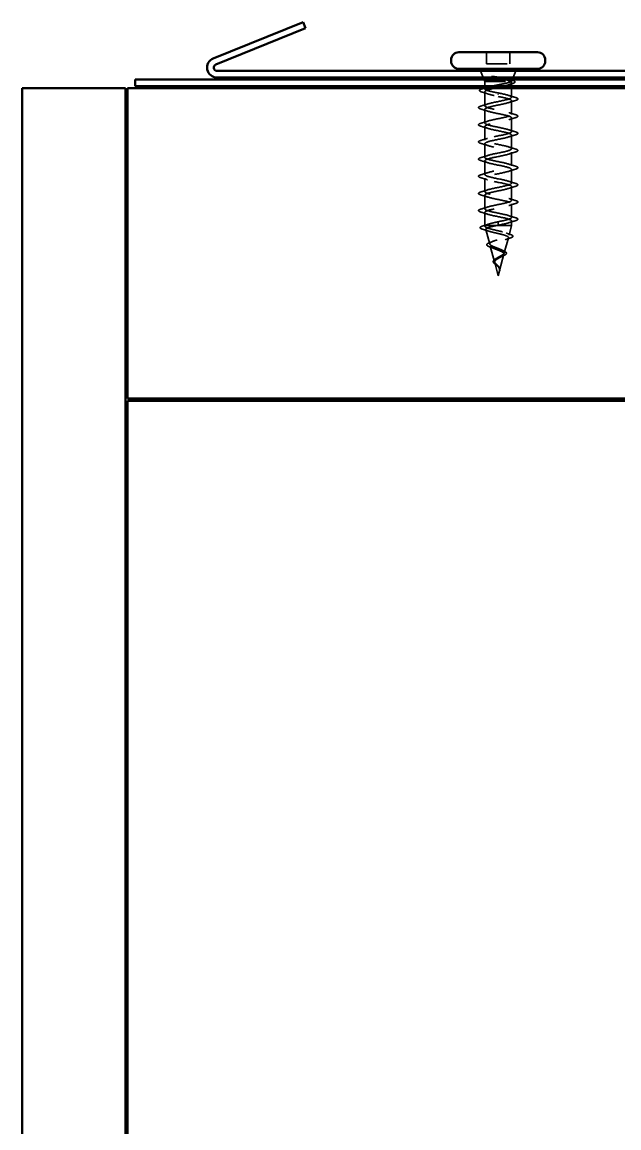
# Model space of a CAD drawing. Header units: inches. Extents: x -12 to 33, y -55 to 66.
# Drawn here: x -12.19 to -9.31, y -0.16 to 5.19 of the extents above; entities that cross this region are included whole.
import ezdxf

# ---------------------------------------------------------------- set-up
doc = ezdxf.new("R2010")
doc.units = ezdxf.units.IN
doc.header["$LTSCALE"] = 2
doc.header["$MEASUREMENT"] = 0
doc.linetypes.add('DASHED', pattern=[0.2067, 0.1654, -0.0413])
doc.layers.add('Hidden (ANSI)', color=7, linetype='DASHED', lineweight=35)
doc.layers.add('Visible (ANSI)', color=7, linetype='Continuous', lineweight=50)

msp = doc.modelspace()

# ---------------------------------------------------------------- linework, layer by layer
at = {"layer": 'Hidden (ANSI)', "ltscale": 0.053232}
for p, q in [((-9.94898, 5.04229), (-9.94898, 4.98629)), ((-9.83598, 5.04229), (-9.83598, 4.98629))]:
    msp.add_line(p, q, dxfattribs=at)
at = {"layer": 'Hidden (ANSI)', "ltscale": 0.107515}
msp.add_line((-9.94898, 4.98629), (-9.83598, 4.98629), dxfattribs=at)
at = {"layer": 'Hidden (ANSI)', "ltscale": 0.032759}
for p, q in [((-9.96555, 4.92029), (-9.97845, 4.95229)), ((-9.81942, 4.92029), (-9.80652, 4.95229))]:
    msp.add_line(p, q, dxfattribs=at)
at = {"layer": 'Hidden (ANSI)', "ltscale": 0.010169}
msp.add_line((-9.95748, 4.90029), (-9.96152, 4.91029), dxfattribs=at)
at = {"layer": 'Hidden (ANSI)', "ltscale": 0.173517}
msp.add_line((-9.95748, 4.90029), (-9.83114, 4.90029), dxfattribs=at)
at = {"layer": 'Hidden (ANSI)', "ltscale": 0.020852}
msp.add_line((-9.95748, 4.90029), (-9.95748, 4.87829), dxfattribs=at)
at = {"layer": 'Hidden (ANSI)', "ltscale": 0.003668}
msp.add_line((-9.95748, 4.86931), (-9.95748, 4.86536), dxfattribs=at)
at = {"layer": 'Hidden (ANSI)', "ltscale": 0.015427}
msp.add_line((-9.82748, 4.8946), (-9.82748, 4.87829), dxfattribs=at)
at = {"layer": 'Hidden (ANSI)', "ltscale": 0.041089}
msp.add_line((-9.82748, 4.86829), (-9.82748, 4.82504), dxfattribs=at)
at = {"layer": 'Hidden (ANSI)', "ltscale": 0.006265}
msp.add_line((-9.82595, 4.90409), (-9.82345, 4.91029), dxfattribs=at)
at = {"layer": 'Hidden (ANSI)', "ltscale": 0.063883}
msp.add_line((-9.95748, 4.85073), (-9.95748, 4.78354), dxfattribs=at)
at = {"layer": 'Hidden (ANSI)', "ltscale": 0.002412}
for p, q in [((-9.89248, 4.83826), (-9.89248, 4.83632)), ((-9.89248, 4.21382), (-9.89248, 4.21576))]:
    msp.add_line(p, q, dxfattribs=at)
at = {"layer": 'Hidden (ANSI)', "ltscale": 0.062755}
for p, q in [((-9.95748, 4.76654), (-9.95748, 4.70054)), ((-9.82748, 4.80804), (-9.82748, 4.74204)), ((-9.82748, 4.72504), (-9.82748, 4.65904)), ((-9.95748, 4.68354), (-9.95748, 4.61754)), ((-9.95748, 4.60054), (-9.95748, 4.53454)), ((-9.82748, 4.64204), (-9.82748, 4.57604)), ((-9.82748, 4.55904), (-9.82748, 4.49304)), ((-9.95748, 4.51754), (-9.95748, 4.45154)), ((-9.82748, 4.47604), (-9.82748, 4.41004)), ((-9.95748, 4.43454), (-9.95748, 4.36854)), ((-9.82748, 4.39304), (-9.82748, 4.32704)), ((-9.95748, 4.35154), (-9.95748, 4.28554)), ((-9.82748, 4.31004), (-9.82748, 4.24404))]:
    msp.add_line(p, q, dxfattribs=at)
at = {"layer": 'Hidden (ANSI)', "ltscale": 0.060136}
msp.add_line((-9.95748, 4.26854), (-9.95748, 4.20529), dxfattribs=at)
at = {"layer": 'Hidden (ANSI)', "ltscale": 0.028664}
for p, q in [((-9.89248, 4.22329), (-9.89248, 4.21576)), ((-9.89248, 4.21382), (-9.89248, 4.20629))]:
    msp.add_line(p, q, dxfattribs=at)
at = {"layer": 'Hidden (ANSI)', "ltscale": 0.020614}
msp.add_line((-9.82748, 4.22704), (-9.82748, 4.20529), dxfattribs=at)
at = {"layer": 'Hidden (ANSI)', "ltscale": 0.020374}
msp.add_line((-9.95748, 4.20529), (-9.95396, 4.20529), dxfattribs=at)
at = {"layer": 'Hidden (ANSI)', "ltscale": 0.004328}
msp.add_line((-9.95628, 4.2008), (-9.95748, 4.20529), dxfattribs=at)
at = {"layer": 'Hidden (ANSI)', "ltscale": 0.071462}
msp.add_line((-9.95396, 4.20529), (-9.89794, 4.20529), dxfattribs=at)
at = {"layer": 'Hidden (ANSI)', "ltscale": 0.069707}
msp.add_line((-9.93346, 4.11547), (-9.9524, 4.18628), dxfattribs=at)
at = {"layer": 'Hidden (ANSI)', "ltscale": 0.102337}
msp.add_line((-9.89794, 4.20529), (-9.82748, 4.20529), dxfattribs=at)
at = {"layer": 'Hidden (ANSI)', "ltscale": 0.046387}
msp.add_line((-9.8401, 4.15814), (-9.82748, 4.20529), dxfattribs=at)
at = {"layer": 'Hidden (ANSI)', "ltscale": 0.072171}
msp.add_line((-9.86292, 4.07281), (-9.84331, 4.14612), dxfattribs=at)
at = {"layer": 'Hidden (ANSI)', "ltscale": 0.074634}
msp.add_line((-9.91063, 4.03015), (-9.93091, 4.10595), dxfattribs=at)
at = {"layer": 'Hidden (ANSI)', "ltscale": 0.077103}
msp.add_line((-9.88575, 3.98748), (-9.8648, 4.06579), dxfattribs=at)
at = {"layer": 'Hidden (ANSI)', "ltscale": 0.062337}
msp.add_line((-9.89248, 3.96229), (-9.90942, 4.02563), dxfattribs=at)
at = {"layer": 'Hidden (ANSI)', "ltscale": 0.022741}
msp.add_line((-9.89248, 3.96229), (-9.88629, 3.98546), dxfattribs=at)
at = {"layer": 'Hidden (ANSI)', "ltscale": 0.014703}
msp.add_open_spline([(-9.91393, 4.92509), (-9.91593, 4.9254), (-9.91798, 4.92566), (-9.92168, 4.92598), (-9.92303, 4.92603), (-9.92393, 4.92593), (-9.92413, 4.9259), (-9.92429, 4.92583), (-9.92432, 4.92581), (-9.92435, 4.92578), (-9.92436, 4.92577), (-9.92437, 4.92574), (-9.92438, 4.92573), (-9.92438, 4.9257), (-9.92437, 4.92569), (-9.92436, 4.92566), (-9.92435, 4.92565), (-9.92432, 4.92561), (-9.9243, 4.92558), (-9.9242, 4.92551), (-9.92411, 4.92546), (-9.92368, 4.92524), (-9.92315, 4.92507), (-9.92205, 4.92475), (-9.92126, 4.92456), (-9.92052, 4.9244)], degree=3, knots=[0, 0, 0, 0, 0.015878436, 0.015878436, 0.030496322, 0.030496322, 0.033768739, 0.033768739, 0.034516096, 0.034516096, 0.034934038, 0.034934038, 0.035218632, 0.035218632, 0.035484827, 0.035484827, 0.035833283, 0.035833283, 0.03649102, 0.03649102, 0.038229075, 0.038229075, 0.045138635, 0.045138635, 0.057165667, 0.057165667, 0.057165667, 0.057165667], dxfattribs=at)
at = {"layer": 'Hidden (ANSI)', "ltscale": 0.105794}
msp.add_open_spline([(-9.92052, 4.9244), (-9.9112, 4.92238), (-9.90142, 4.92034), (-9.88235, 4.91622), (-9.87324, 4.91418), (-9.85728, 4.91015), (-9.85046, 4.9082), (-9.83951, 4.90425), (-9.83539, 4.9023), (-9.83282, 4.90029)], degree=3, knots=[0, 0, 0, 0, 0.07588897, 0.07588897, 0.1494652, 0.1494652, 0.21768686, 0.21768686, 0.28372234, 0.28372234, 0.28372234, 0.28372234], dxfattribs=at)
at = {"layer": 'Hidden (ANSI)', "ltscale": 0.148606}
msp.add_open_spline([(-9.83114, 4.90029), (-9.8277, 4.9018), (-9.8259, 4.90326), (-9.8257, 4.90623), (-9.82738, 4.9077), (-9.83413, 4.91067), (-9.83922, 4.91213), (-9.85222, 4.9151), (-9.86006, 4.91657), (-9.87574, 4.91922), (-9.88319, 4.92039), (-9.89855, 4.92275), (-9.90635, 4.92392), (-9.91393, 4.92509)], degree=3, knots=[0, 0, 0, 0, 0.06713685, 0.06713685, 0.13596331, 0.13596331, 0.20647998, 0.20647998, 0.27868739, 0.27868739, 0.33737749, 0.33737749, 0.39716778, 0.39716778, 0.39716778, 0.39716778], dxfattribs=at)
at = {"layer": 'Hidden (ANSI)', "ltscale": 0.090202}
msp.add_open_spline([(-9.97089, 4.84999), (-9.97586, 4.85147), (-9.97937, 4.85294), (-9.98229, 4.85549), (-9.98293, 4.8565), (-9.98293, 4.85943), (-9.98138, 4.86086), (-9.97679, 4.86334), (-9.9737, 4.86449), (-9.96979, 4.86564)], degree=3, knots=[0, 0, 0, 0, 0.07823642, 0.07823642, 0.11746311, 0.11746311, 0.18161919, 0.18161919, 0.24008214, 0.24008214, 0.24008214, 0.24008214], dxfattribs=at)
at = {"layer": 'Hidden (ANSI)', "ltscale": 0.008828}
msp.add_open_spline([(-9.96979, 4.86564), (-9.96681, 4.86651), (-9.96383, 4.8674), (-9.96086, 4.86829)], degree=3, dxfattribs=at)
at = {"layer": 'Hidden (ANSI)', "ltscale": 0.179}
msp.add_open_spline([(-9.91249, 4.86829), (-9.91451, 4.86784), (-9.9165, 4.86738), (-9.92639, 4.86506), (-9.93356, 4.86322), (-9.94551, 4.8595), (-9.95017, 4.85766), (-9.95632, 4.85394), (-9.95775, 4.85209), (-9.95714, 4.84837), (-9.95511, 4.84653), (-9.94783, 4.84281), (-9.94266, 4.84097), (-9.93033, 4.83739), (-9.92344, 4.83568), (-9.90847, 4.83223), (-9.90051, 4.83052), (-9.89248, 4.82879)], degree=3, knots=[0.38827309, 0.38827309, 0.38827309, 0.38827309, 0.40489037, 0.40489037, 0.4723721, 0.4723721, 0.53985383, 0.53985383, 0.60733556, 0.60733556, 0.67481729, 0.67481729, 0.74229902, 0.74229902, 0.8048716, 0.8048716, 0.86744418, 0.86744418, 0.86744418, 0.86744418], dxfattribs=at)
at = {"layer": 'Hidden (ANSI)', "ltscale": 0.13923}
msp.add_open_spline([(-9.89248, 4.84579), (-9.9011, 4.84744), (-9.90964, 4.84908), (-9.92554, 4.85238), (-9.93275, 4.85402), (-9.94484, 4.85732), (-9.94961, 4.85896), (-9.95602, 4.86226), (-9.95761, 4.8639), (-9.95734, 4.8672), (-9.9555, 4.86883), (-9.95007, 4.87144), (-9.94757, 4.87238), (-9.94463, 4.87333)], degree=3, knots=[0, 0, 0, 0, 0.06687142, 0.06687142, 0.13374283, 0.13374283, 0.20061425, 0.20061425, 0.26748567, 0.26748567, 0.33435708, 0.33435708, 0.37282678, 0.37282678, 0.37282678, 0.37282678], dxfattribs=at)
at = {"layer": 'Hidden (ANSI)', "ltscale": 0.111225}
msp.add_open_spline([(-9.92548, 4.87829), (-9.92238, 4.87898), (-9.91912, 4.87967), (-9.9077, 4.88201), (-9.89912, 4.88365), (-9.88189, 4.88695), (-9.87341, 4.88859), (-9.85772, 4.89189), (-9.85066, 4.89353), (-9.84178, 4.89603), (-9.8391, 4.89688), (-9.83451, 4.89859), (-9.83261, 4.89944), (-9.83114, 4.90029)], degree=3, knots=[0.44006249, 0.44006249, 0.44006249, 0.44006249, 0.46809992, 0.46809992, 0.53497133, 0.53497133, 0.60184275, 0.60184275, 0.66871417, 0.66871417, 0.70324308, 0.70324308, 0.737772, 0.737772, 0.737772, 0.737772], dxfattribs=at)
at = {"layer": 'Hidden (ANSI)', "ltscale": 0.099652}
msp.add_open_spline([(-9.83282, 4.90029), (-9.82938, 4.89843), (-9.82757, 4.89659), (-9.8274, 4.89287), (-9.82905, 4.89103), (-9.83561, 4.88731), (-9.84046, 4.88547), (-9.85245, 4.88183), (-9.85937, 4.88007), (-9.86698, 4.87829)], degree=3, knots=[0, 0, 0, 0, 0.06748173, 0.06748173, 0.13496346, 0.13496346, 0.20244519, 0.20244519, 0.26693205, 0.26693205, 0.26693205, 0.26693205], dxfattribs=at)
at = {"layer": 'Hidden (ANSI)', "ltscale": 0.018879}
msp.add_open_spline([(-9.82392, 4.89087), (-9.83019, 4.88893), (-9.83644, 4.88694), (-9.84257, 4.88489)], degree=3, dxfattribs=at)
at = {"layer": 'Hidden (ANSI)', "ltscale": 0.010335}
msp.add_open_spline([(-9.83565, 4.91097), (-9.83221, 4.90989), (-9.82876, 4.90883), (-9.82529, 4.90778)], degree=3, dxfattribs=at)
at = {"layer": 'Hidden (ANSI)', "ltscale": 0.088703}
msp.add_open_spline([(-9.82529, 4.90778), (-9.82038, 4.9063), (-9.81665, 4.90482), (-9.81188, 4.90169), (-9.81066, 4.89959), (-9.81231, 4.89602), (-9.81413, 4.89476), (-9.81872, 4.89261), (-9.8211, 4.89173), (-9.82392, 4.89087)], degree=3, knots=[0, 0, 0, 0, 0.06778169, 0.06778169, 0.13659621, 0.13659621, 0.19471937, 0.19471937, 0.23594903, 0.23594903, 0.23594903, 0.23594903], dxfattribs=at)
at = {"layer": 'Hidden (ANSI)', "ltscale": 0.028762}
msp.add_open_spline([(-9.94239, 4.84102), (-9.95172, 4.84415), (-9.96129, 4.84711), (-9.97089, 4.84999)], degree=3, dxfattribs=at)
at = {"layer": 'Hidden (ANSI)', "ltscale": 1.076982}
for points, knots in [([(-9.89248, 4.22329), (-9.86572, 4.22873), (-9.83992, 4.23417), (-9.83111, 4.23961), (-9.8223, 4.24505), (-9.83111, 4.25049), (-9.85207, 4.25593), (-9.87303, 4.26137), (-9.90463, 4.26681), (-9.92724, 4.27225), (-9.94986, 4.27768), (-9.96186, 4.28312), (-9.95579, 4.28856), (-9.94972, 4.294), (-9.92602, 4.29944), (-9.89941, 4.30488), (-9.8728, 4.31032), (-9.8452, 4.31576), (-9.83374, 4.3212), (-9.82228, 4.32664), (-9.8278, 4.33208), (-9.84687, 4.33752), (-9.86594, 4.34296), (-9.89718, 4.3484), (-9.92119, 4.35383), (-9.9452, 4.35927), (-9.96026, 4.36471), (-9.957, 4.37015), (-9.95375, 4.37559), (-9.93242, 4.38103), (-9.90626, 4.38647), (-9.88011, 4.39191), (-9.85101, 4.39735), (-9.83704, 4.40279), (-9.82307, 4.40823), (-9.82524, 4.41367), (-9.84219, 4.41911), (-9.85915, 4.42454), (-9.88967, 4.42998), (-9.91481, 4.43542), (-9.93995, 4.44086), (-9.95788, 4.4463), (-9.95748, 4.45174), (-9.95707, 4.45718), (-9.93836, 4.46262), (-9.91296, 4.46806), (-9.88755, 4.4735), (-9.8573, 4.47894), (-9.84097, 4.48438), (-9.82465, 4.48982), (-9.82344, 4.49526), (-9.83809, 4.50069), (-9.85274, 4.50613), (-9.8822, 4.51157), (-9.90818, 4.51701), (-9.93415, 4.52245), (-9.95476, 4.52789), (-9.95721, 4.53333), (-9.95966, 4.53877), (-9.94377, 4.54421), (-9.91941, 4.54965), (-9.89506, 4.55509), (-9.86398, 4.56053), (-9.84549, 4.56597), (-9.827, 4.57141), (-9.82242, 4.57684), (-9.83461, 4.58228), (-9.84679, 4.58772), (-9.87485, 4.59316), (-9.90136, 4.5986), (-9.92788, 4.60404), (-9.95093, 4.60948), (-9.95621, 4.61492), (-9.96148, 4.62036), (-9.94861, 4.6258), (-9.92557, 4.63124), (-9.90253, 4.63668), (-9.87099, 4.64212), (-9.85055, 4.64756), (-9.8301, 4.65299), (-9.82221, 4.65843), (-9.83178, 4.66387), (-9.84136, 4.66931), (-9.8677, 4.67475), (-9.89445, 4.68019), (-9.9212, 4.68563), (-9.94643, 4.69107), (-9.95448, 4.69651), (-9.96252, 4.70195), (-9.9528, 4.70739), (-9.93134, 4.71283), (-9.90989, 4.71827), (-9.87825, 4.72371), (-9.85608, 4.72914), (-9.83391, 4.73458), (-9.8228, 4.74002), (-9.82965, 4.74546), (-9.8365, 4.7509), (-9.86083, 4.75634), (-9.88751, 4.76178), (-9.9142, 4.76722), (-9.94132, 4.77266), (-9.95204, 4.7781), (-9.96276, 4.78354), (-9.9563, 4.78898), (-9.93668, 4.79442), (-9.91705, 4.79986), (-9.88567, 4.80529), (-9.86203, 4.81073), (-9.83838, 4.81617), (-9.82418, 4.82161), (-9.82823, 4.82705), (-9.83229, 4.83249), (-9.85432, 4.83793), (-9.88063, 4.84337), (-9.88454, 4.84418), (-9.88851, 4.84498), (-9.89248, 4.84579)], [-47.1238898, -47.1238898, -47.1238898, -47.1238898, -45.8886129, -45.8886129, -45.8886129, -44.6533359, -44.6533359, -44.6533359, -43.418059, -43.418059, -43.418059, -42.182782, -42.182782, -42.182782, -40.9475051, -40.9475051, -40.9475051, -39.7122281, -39.7122281, -39.7122281, -38.4769512, -38.4769512, -38.4769512, -37.2416742, -37.2416742, -37.2416742, -36.0063973, -36.0063973, -36.0063973, -34.7711204, -34.7711204, -34.7711204, -33.5358434, -33.5358434, -33.5358434, -32.3005665, -32.3005665, -32.3005665, -31.0652895, -31.0652895, -31.0652895, -29.8300126, -29.8300126, -29.8300126, -28.5947356, -28.5947356, -28.5947356, -27.3594587, -27.3594587, -27.3594587, -26.1241817, -26.1241817, -26.1241817, -24.8889048, -24.8889048, -24.8889048, -23.6536278, -23.6536278, -23.6536278, -22.4183509, -22.4183509, -22.4183509, -21.183074, -21.183074, -21.183074, -19.947797, -19.947797, -19.947797, -18.7125201, -18.7125201, -18.7125201, -17.4772431, -17.4772431, -17.4772431, -16.2419662, -16.2419662, -16.2419662, -15.0066892, -15.0066892, -15.0066892, -13.7714123, -13.7714123, -13.7714123, -12.5361353, -12.5361353, -12.5361353, -11.3008584, -11.3008584, -11.3008584, -10.0655815, -10.0655815, -10.0655815, -8.8303045, -8.8303045, -8.8303045, -7.5950276, -7.5950276, -7.5950276, -6.3597506, -6.3597506, -6.3597506, -5.1244737, -5.1244737, -5.1244737, -3.8891967, -3.8891967, -3.8891967, -2.6539198, -2.6539198, -2.6539198, -1.4186428, -1.4186428, -1.4186428, -0.1833659, -0.1833659, -0.1833659, 0, 0, 0, 0]), ([(-9.89248, 4.82879), (-9.86572, 4.82335), (-9.83992, 4.81791), (-9.83111, 4.81247), (-9.8223, 4.80703), (-9.83111, 4.8016), (-9.85207, 4.79616), (-9.87303, 4.79072), (-9.90463, 4.78528), (-9.92724, 4.77984), (-9.94986, 4.7744), (-9.96186, 4.76896), (-9.95579, 4.76352), (-9.94972, 4.75808), (-9.92602, 4.75264), (-9.89941, 4.7472), (-9.8728, 4.74176), (-9.8452, 4.73632), (-9.83374, 4.73088), (-9.82228, 4.72545), (-9.8278, 4.72001), (-9.84687, 4.71457), (-9.86594, 4.70913), (-9.89718, 4.70369), (-9.92119, 4.69825), (-9.9452, 4.69281), (-9.96026, 4.68737), (-9.957, 4.68193), (-9.95375, 4.67649), (-9.93242, 4.67105), (-9.90626, 4.66561), (-9.88011, 4.66017), (-9.85101, 4.65473), (-9.83704, 4.6493), (-9.82307, 4.64386), (-9.82524, 4.63842), (-9.84219, 4.63298), (-9.85915, 4.62754), (-9.88967, 4.6221), (-9.91481, 4.61666), (-9.93995, 4.61122), (-9.95788, 4.60578), (-9.95748, 4.60034), (-9.95707, 4.5949), (-9.93836, 4.58946), (-9.91296, 4.58402), (-9.88755, 4.57858), (-9.8573, 4.57315), (-9.84097, 4.56771), (-9.82465, 4.56227), (-9.82344, 4.55683), (-9.83809, 4.55139), (-9.85274, 4.54595), (-9.8822, 4.54051), (-9.90818, 4.53507), (-9.93415, 4.52963), (-9.95476, 4.52419), (-9.95721, 4.51875), (-9.95966, 4.51331), (-9.94377, 4.50787), (-9.91941, 4.50243), (-9.89506, 4.497), (-9.86398, 4.49156), (-9.84549, 4.48612), (-9.827, 4.48068), (-9.82242, 4.47524), (-9.83461, 4.4698), (-9.84679, 4.46436), (-9.87485, 4.45892), (-9.90136, 4.45348), (-9.92788, 4.44804), (-9.95093, 4.4426), (-9.95621, 4.43716), (-9.96148, 4.43172), (-9.94861, 4.42629), (-9.92557, 4.42085), (-9.90253, 4.41541), (-9.87099, 4.40997), (-9.85055, 4.40453), (-9.8301, 4.39909), (-9.82221, 4.39365), (-9.83178, 4.38821), (-9.84136, 4.38277), (-9.8677, 4.37733), (-9.89445, 4.37189), (-9.9212, 4.36645), (-9.94643, 4.36101), (-9.95448, 4.35557), (-9.96252, 4.35014), (-9.9528, 4.3447), (-9.93134, 4.33926), (-9.90989, 4.33382), (-9.87825, 4.32838), (-9.85608, 4.32294), (-9.83391, 4.3175), (-9.8228, 4.31206), (-9.82965, 4.30662), (-9.8365, 4.30118), (-9.86083, 4.29574), (-9.88751, 4.2903), (-9.9142, 4.28486), (-9.94132, 4.27942), (-9.95204, 4.27399), (-9.96276, 4.26855), (-9.9563, 4.26311), (-9.93668, 4.25767), (-9.91705, 4.25223), (-9.88567, 4.24679), (-9.86203, 4.24135), (-9.83838, 4.23591), (-9.82418, 4.23047), (-9.82823, 4.22503), (-9.83229, 4.21959), (-9.85432, 4.21415), (-9.88063, 4.20871), (-9.88454, 4.20791), (-9.88851, 4.2071), (-9.89248, 4.20629)], [0, 0, 0, 0, 1.2352769, 1.2352769, 1.2352769, 2.4705539, 2.4705539, 2.4705539, 3.7058308, 3.7058308, 3.7058308, 4.9411078, 4.9411078, 4.9411078, 6.1763847, 6.1763847, 6.1763847, 7.4116617, 7.4116617, 7.4116617, 8.6469386, 8.6469386, 8.6469386, 9.8822156, 9.8822156, 9.8822156, 11.1174925, 11.1174925, 11.1174925, 12.3527695, 12.3527695, 12.3527695, 13.5880464, 13.5880464, 13.5880464, 14.8233233, 14.8233233, 14.8233233, 16.0586003, 16.0586003, 16.0586003, 17.2938772, 17.2938772, 17.2938772, 18.5291542, 18.5291542, 18.5291542, 19.7644311, 19.7644311, 19.7644311, 20.9997081, 20.9997081, 20.9997081, 22.234985, 22.234985, 22.234985, 23.470262, 23.470262, 23.470262, 24.7055389, 24.7055389, 24.7055389, 25.9408158, 25.9408158, 25.9408158, 27.1760928, 27.1760928, 27.1760928, 28.4113697, 28.4113697, 28.4113697, 29.6466467, 29.6466467, 29.6466467, 30.8819236, 30.8819236, 30.8819236, 32.1172006, 32.1172006, 32.1172006, 33.3524775, 33.3524775, 33.3524775, 34.5877545, 34.5877545, 34.5877545, 35.8230314, 35.8230314, 35.8230314, 37.0583084, 37.0583084, 37.0583084, 38.2935853, 38.2935853, 38.2935853, 39.5288622, 39.5288622, 39.5288622, 40.7641392, 40.7641392, 40.7641392, 41.9994161, 41.9994161, 41.9994161, 43.2346931, 43.2346931, 43.2346931, 44.46997, 44.46997, 44.46997, 45.705247, 45.705247, 45.705247, 46.9405239, 46.9405239, 46.9405239, 47.1238898, 47.1238898, 47.1238898, 47.1238898])]:
    msp.add_open_spline(points, degree=3, knots=knots, dxfattribs=at)
at = {"layer": 'Hidden (ANSI)', "ltscale": 0.031888}
for points in [[(-9.84146, 4.83387), (-9.83105, 4.83045), (-9.82039, 4.82723), (-9.8097, 4.82409)], [(-9.97526, 4.78259), (-9.96458, 4.78573), (-9.95392, 4.78895), (-9.94351, 4.79237)], [(-9.94351, 4.75772), (-9.95392, 4.76113), (-9.96458, 4.76436), (-9.97526, 4.76749)], [(-9.8097, 4.80899), (-9.82039, 4.80586), (-9.83105, 4.80263), (-9.84146, 4.79922)], [(-9.97526, 4.69959), (-9.96458, 4.70273), (-9.95392, 4.70595), (-9.94351, 4.70937)], [(-9.84146, 4.75087), (-9.83105, 4.74745), (-9.82039, 4.74423), (-9.8097, 4.74109)], [(-9.8097, 4.72599), (-9.82039, 4.72286), (-9.83105, 4.71963), (-9.84146, 4.71622)], [(-9.94351, 4.67472), (-9.95392, 4.67813), (-9.96458, 4.68136), (-9.97526, 4.68449)], [(-9.84146, 4.66787), (-9.83105, 4.66445), (-9.82039, 4.66123), (-9.8097, 4.65809)], [(-9.97526, 4.61659), (-9.96458, 4.61973), (-9.95392, 4.62295), (-9.94351, 4.62637)], [(-9.94351, 4.59172), (-9.95392, 4.59513), (-9.96458, 4.59836), (-9.97526, 4.60149)], [(-9.8097, 4.64299), (-9.82039, 4.63986), (-9.83105, 4.63663), (-9.84146, 4.63322)], [(-9.97526, 4.53359), (-9.96458, 4.53673), (-9.95392, 4.53995), (-9.94351, 4.54337)], [(-9.84146, 4.58487), (-9.83105, 4.58145), (-9.82039, 4.57823), (-9.8097, 4.57509)], [(-9.8097, 4.55999), (-9.82039, 4.55686), (-9.83105, 4.55363), (-9.84146, 4.55022)], [(-9.94351, 4.50872), (-9.95392, 4.51213), (-9.96458, 4.51536), (-9.97526, 4.51849)], [(-9.84146, 4.50187), (-9.83105, 4.49845), (-9.82039, 4.49523), (-9.8097, 4.49209)], [(-9.97526, 4.45059), (-9.96458, 4.45373), (-9.95392, 4.45695), (-9.94351, 4.46037)], [(-9.8097, 4.47699), (-9.82039, 4.47386), (-9.83105, 4.47063), (-9.84146, 4.46722)], [(-9.94351, 4.42572), (-9.95392, 4.42913), (-9.96458, 4.43236), (-9.97526, 4.43549)], [(-9.84146, 4.41887), (-9.83105, 4.41545), (-9.82039, 4.41223), (-9.8097, 4.40909)], [(-9.8097, 4.39399), (-9.82039, 4.39086), (-9.83105, 4.38763), (-9.84146, 4.38422)], [(-9.97526, 4.36759), (-9.96458, 4.37073), (-9.95392, 4.37395), (-9.94351, 4.37737)], [(-9.94351, 4.34272), (-9.95392, 4.34613), (-9.96458, 4.34936), (-9.97526, 4.35249)], [(-9.84146, 4.33587), (-9.83105, 4.33245), (-9.82039, 4.32923), (-9.8097, 4.32609)], [(-9.97526, 4.28459), (-9.96458, 4.28773), (-9.95392, 4.29095), (-9.94351, 4.29437)], [(-9.8097, 4.31099), (-9.82039, 4.30786), (-9.83105, 4.30463), (-9.84146, 4.30122)], [(-9.94351, 4.25972), (-9.95392, 4.26313), (-9.96458, 4.26636), (-9.97526, 4.26949)], [(-9.84146, 4.25287), (-9.83105, 4.24945), (-9.82039, 4.24623), (-9.8097, 4.24309)], [(-9.8097, 4.22799), (-9.82039, 4.22486), (-9.83105, 4.22163), (-9.84146, 4.21822)]]:
    msp.add_open_spline(points, degree=3, dxfattribs=at)
at = {"layer": 'Hidden (ANSI)', "ltscale": 0.090851}
for points in [[(-9.8097, 4.82409), (-9.80464, 4.82261), (-9.80107, 4.82115), (-9.79812, 4.81863), (-9.79747, 4.81762), (-9.79751, 4.81466), (-9.79914, 4.81327), (-9.80361, 4.81097), (-9.80633, 4.80998), (-9.8097, 4.80899)], [(-9.97526, 4.76749), (-9.98033, 4.76897), (-9.98389, 4.77043), (-9.98684, 4.77295), (-9.9875, 4.77396), (-9.98746, 4.77692), (-9.98583, 4.77831), (-9.98135, 4.78061), (-9.97864, 4.78161), (-9.97526, 4.78259)], [(-9.8097, 4.74109), (-9.80464, 4.73961), (-9.80107, 4.73815), (-9.79812, 4.73563), (-9.79747, 4.73462), (-9.79751, 4.73166), (-9.79914, 4.73027), (-9.80361, 4.72797), (-9.80633, 4.72698), (-9.8097, 4.72599)], [(-9.97526, 4.68449), (-9.98033, 4.68597), (-9.98389, 4.68743), (-9.98684, 4.68995), (-9.9875, 4.69096), (-9.98746, 4.69392), (-9.98583, 4.69531), (-9.98135, 4.69761), (-9.97864, 4.69861), (-9.97526, 4.69959)], [(-9.8097, 4.65809), (-9.80464, 4.65661), (-9.80107, 4.65515), (-9.79812, 4.65263), (-9.79747, 4.65162), (-9.79751, 4.64866), (-9.79914, 4.64727), (-9.80361, 4.64497), (-9.80633, 4.64398), (-9.8097, 4.64299)], [(-9.97526, 4.60149), (-9.98033, 4.60297), (-9.98389, 4.60443), (-9.98684, 4.60695), (-9.9875, 4.60796), (-9.98746, 4.61092), (-9.98583, 4.61231), (-9.98135, 4.61461), (-9.97864, 4.61561), (-9.97526, 4.61659)], [(-9.8097, 4.57509), (-9.80464, 4.57361), (-9.80107, 4.57215), (-9.79812, 4.56963), (-9.79747, 4.56862), (-9.79751, 4.56566), (-9.79914, 4.56427), (-9.80361, 4.56197), (-9.80633, 4.56098), (-9.8097, 4.55999)], [(-9.97526, 4.51849), (-9.98033, 4.51997), (-9.98389, 4.52143), (-9.98684, 4.52395), (-9.9875, 4.52496), (-9.98746, 4.52792), (-9.98583, 4.52931), (-9.98135, 4.53161), (-9.97864, 4.53261), (-9.97526, 4.53359)], [(-9.8097, 4.49209), (-9.80464, 4.49061), (-9.80107, 4.48915), (-9.79812, 4.48663), (-9.79747, 4.48562), (-9.79751, 4.48266), (-9.79914, 4.48127), (-9.80361, 4.47897), (-9.80633, 4.47798), (-9.8097, 4.47699)], [(-9.97526, 4.43549), (-9.98033, 4.43697), (-9.98389, 4.43843), (-9.98684, 4.44095), (-9.9875, 4.44196), (-9.98746, 4.44492), (-9.98583, 4.44631), (-9.98135, 4.44861), (-9.97864, 4.44961), (-9.97526, 4.45059)], [(-9.8097, 4.40909), (-9.80464, 4.40761), (-9.80107, 4.40615), (-9.79812, 4.40363), (-9.79747, 4.40262), (-9.79751, 4.39966), (-9.79914, 4.39827), (-9.80361, 4.39597), (-9.80633, 4.39498), (-9.8097, 4.39399)], [(-9.97526, 4.35249), (-9.98033, 4.35397), (-9.98389, 4.35543), (-9.98684, 4.35795), (-9.9875, 4.35896), (-9.98746, 4.36192), (-9.98583, 4.36331), (-9.98135, 4.36561), (-9.97864, 4.36661), (-9.97526, 4.36759)], [(-9.97526, 4.26949), (-9.98033, 4.27097), (-9.98389, 4.27243), (-9.98684, 4.27495), (-9.9875, 4.27596), (-9.98746, 4.27892), (-9.98583, 4.28031), (-9.98135, 4.28261), (-9.97864, 4.28361), (-9.97526, 4.28459)], [(-9.8097, 4.32609), (-9.80464, 4.32461), (-9.80107, 4.32315), (-9.79812, 4.32063), (-9.79747, 4.31962), (-9.79751, 4.31666), (-9.79914, 4.31527), (-9.80361, 4.31297), (-9.80633, 4.31198), (-9.8097, 4.31099)], [(-9.8097, 4.24309), (-9.80464, 4.24161), (-9.80107, 4.24015), (-9.79812, 4.23763), (-9.79747, 4.23662), (-9.79751, 4.23366), (-9.79914, 4.23227), (-9.80361, 4.22997), (-9.80633, 4.22898), (-9.8097, 4.22799)]]:
    msp.add_open_spline(points, degree=3, knots=[0, 0, 0, 0, 0.08068206, 0.08068206, 0.12137804, 0.12137804, 0.18811443, 0.18811443, 0.24184971, 0.24184971, 0.24184971, 0.24184971], dxfattribs=at)
at = {"layer": 'Hidden (ANSI)', "ltscale": 0.078553}
msp.add_open_spline([(-9.95396, 4.20529), (-9.95114, 4.20723), (-9.94671, 4.20915), (-9.93515, 4.21302), (-9.92813, 4.21494), (-9.91596, 4.21795), (-9.91141, 4.21901), (-9.90206, 4.22115), (-9.89728, 4.22222), (-9.89248, 4.22329)], degree=3, knots=[0, 0, 0, 0, 0.06772236, 0.06772236, 0.13544473, 0.13544473, 0.17287087, 0.17287087, 0.21029702, 0.21029702, 0.21029702, 0.21029702], dxfattribs=at)
at = {"layer": 'Hidden (ANSI)', "ltscale": 0.089635}
msp.add_open_spline([(-9.96578, 4.18641), (-9.9708, 4.18788), (-9.97454, 4.18935), (-9.97924, 4.19247), (-9.98029, 4.19471), (-9.97817, 4.19812), (-9.97621, 4.1993), (-9.97179, 4.20117), (-9.96994, 4.20182), (-9.96783, 4.20246)], degree=3, knots=[0, 0, 0, 0, 0.07164699, 0.07164699, 0.14483003, 0.14483003, 0.20533237, 0.20533237, 0.23843808, 0.23843808, 0.23843808, 0.23843808], dxfattribs=at)
at = {"layer": 'Hidden (ANSI)', "ltscale": 0.02659}
msp.add_open_spline([(-9.96783, 4.20246), (-9.95897, 4.20516), (-9.95017, 4.20794), (-9.94159, 4.21086)], degree=3, dxfattribs=at)
at = {"layer": 'Hidden (ANSI)', "ltscale": 0.028509}
msp.add_open_spline([(-9.93741, 4.17764), (-9.9467, 4.1807), (-9.95623, 4.1836), (-9.96578, 4.18641)], degree=3, dxfattribs=at)
at = {"layer": 'Hidden (ANSI)', "ltscale": 0.504207}
msp.add_open_spline([(-9.89248, 4.05148), (-9.88892, 4.05351), (-9.88525, 4.05546), (-9.87811, 4.0594), (-9.87476, 4.06133), (-9.86894, 4.06523), (-9.8666, 4.06715), (-9.86338, 4.07101), (-9.8626, 4.07291), (-9.86282, 4.07674), (-9.86388, 4.07863), (-9.86778, 4.08243), (-9.87062, 4.08431), (-9.87775, 4.08809), (-9.88199, 4.08996), (-9.89128, 4.09372), (-9.89624, 4.09557), (-9.90616, 4.09932), (-9.911, 4.10117), (-9.91982, 4.1049), (-9.92367, 4.10674), (-9.92975, 4.11046), (-9.93186, 4.11229), (-9.93395, 4.11599), (-9.93385, 4.11782), (-9.93133, 4.12152), (-9.92888, 4.12334), (-9.9219, 4.12702), (-9.91738, 4.12884), (-9.90686, 4.13252), (-9.90092, 4.13433), (-9.88844, 4.138), (-9.882, 4.13981), (-9.86955, 4.14347), (-9.86367, 4.14527), (-9.85333, 4.14892), (-9.84902, 4.15073), (-9.84265, 4.15437), (-9.84071, 4.15617), (-9.83957, 4.15981), (-9.84044, 4.16161), (-9.84499, 4.16525), (-9.84868, 4.16704), (-9.85846, 4.17067), (-9.8645, 4.17247), (-9.87817, 4.17609), (-9.88569, 4.17788), (-9.9012, 4.1815), (-9.90904, 4.18329), (-9.92396, 4.18691), (-9.93086, 4.1887), (-9.94275, 4.19231), (-9.94755, 4.1941), (-9.9539, 4.19747), (-9.95569, 4.19903), (-9.95676, 4.20217), (-9.95599, 4.20373), (-9.95396, 4.20529)], degree=3, knots=[0, 0, 0, 0, 0.0315308, 0.0315308, 0.0641805, 0.0641805, 0.0979786, 0.0979786, 0.1329491, 0.1329491, 0.1691118, 0.1691118, 0.2064833, 0.2064833, 0.2450775, 0.2450775, 0.2849064, 0.2849064, 0.3259802, 0.3259802, 0.3683075, 0.3683075, 0.4118959, 0.4118959, 0.4567522, 0.4567522, 0.5028821, 0.5028821, 0.5502906, 0.5502906, 0.5989824, 0.5989824, 0.6489613, 0.6489613, 0.7002309, 0.7002309, 0.7527945, 0.7527945, 0.8066547, 0.8066547, 0.8618141, 0.8618141, 0.918275, 0.918275, 0.9760395, 0.9760395, 1.0351092, 1.0351092, 1.095486, 1.095486, 1.1571712, 1.1571712, 1.2201662, 1.2201662, 1.2761521, 1.2761521, 1.3331843, 1.3331843, 1.3331843, 1.3331843], dxfattribs=at)
at = {"layer": 'Hidden (ANSI)', "ltscale": 0.544082}
msp.add_open_spline([(-9.89794, 4.20529), (-9.90639, 4.20362), (-9.91452, 4.20194), (-9.92906, 4.19856), (-9.93534, 4.19688), (-9.94522, 4.19349), (-9.94876, 4.19181), (-9.95265, 4.18842), (-9.95302, 4.18675), (-9.95057, 4.18335), (-9.94784, 4.18167), (-9.9397, 4.17828), (-9.93442, 4.1766), (-9.92208, 4.1732), (-9.91518, 4.17151), (-9.90074, 4.16811), (-9.89336, 4.16643), (-9.87914, 4.16302), (-9.87243, 4.16134), (-9.86064, 4.15793), (-9.85563, 4.15624), (-9.84797, 4.15282), (-9.84535, 4.15113), (-9.84283, 4.14772), (-9.8429, 4.14602), (-9.84566, 4.1426), (-9.84827, 4.14091), (-9.85561, 4.13748), (-9.86022, 4.13578), (-9.87076, 4.13235), (-9.87654, 4.13065), (-9.88844, 4.12721), (-9.89442, 4.1255), (-9.90571, 4.12206), (-9.91093, 4.12035), (-9.91986, 4.1169), (-9.92352, 4.11519), (-9.92879, 4.11173), (-9.9304, 4.11001), (-9.93138, 4.10654), (-9.9308, 4.10482), (-9.92759, 4.10134), (-9.92505, 4.09962), (-9.91843, 4.09612), (-9.91446, 4.0944), (-9.90574, 4.09089), (-9.90109, 4.08916), (-9.89184, 4.08564), (-9.88733, 4.0839), (-9.87913, 4.08036), (-9.87551, 4.07861), (-9.86967, 4.07506), (-9.86748, 4.0733), (-9.86482, 4.06973), (-9.86434, 4.06797), (-9.86508, 4.06437), (-9.86625, 4.06259), (-9.87001, 4.05897), (-9.8725, 4.05718), (-9.87801, 4.05375), (-9.88084, 4.05216), (-9.88667, 4.04894), (-9.88962, 4.04735), (-9.89248, 4.04571)], degree=3, knots=[0, 0, 0, 0, 0.0662455, 0.0662455, 0.1312266, 0.1312266, 0.1949439, 0.1949439, 0.2573984, 0.2573984, 0.3185909, 0.3185909, 0.3785225, 0.3785225, 0.4371941, 0.4371941, 0.4946071, 0.4946071, 0.5507627, 0.5507627, 0.6056626, 0.6056626, 0.6593082, 0.6593082, 0.7117016, 0.7117016, 0.7628447, 0.7628447, 0.8127399, 0.8127399, 0.8613896, 0.8613896, 0.9087967, 0.9087967, 0.9549645, 0.9549645, 0.9998965, 0.9998965, 1.0435967, 1.0435967, 1.0860698, 1.0860698, 1.1273208, 1.1273208, 1.1673558, 1.1673558, 1.2061815, 1.2061815, 1.2438056, 1.2438056, 1.2802371, 1.2802371, 1.3154864, 1.3154864, 1.3495657, 1.3495657, 1.3824892, 1.3824892, 1.4142741, 1.4142741, 1.4412543, 1.4412543, 1.4671582, 1.4671582, 1.4671582, 1.4671582], dxfattribs=at)
at = {"layer": 'Hidden (ANSI)', "ltscale": 0.005187}
msp.add_open_spline([(-9.89248, 4.20629), (-9.8943, 4.20596), (-9.89612, 4.20563), (-9.89794, 4.20529)], degree=3, dxfattribs=at)
at = {"layer": 'Hidden (ANSI)', "ltscale": 0.020481}
msp.add_open_spline([(-9.85378, 4.16894), (-9.84735, 4.16657), (-9.8407, 4.16432), (-9.83398, 4.16214)], degree=3, dxfattribs=at)
at = {"layer": 'Hidden (ANSI)', "ltscale": 0.081682}
msp.add_open_spline([(-9.92992, 4.1003), (-9.93418, 4.10179), (-9.93785, 4.10327), (-9.94352, 4.1062), (-9.9456, 4.10767), (-9.94806, 4.11096), (-9.9482, 4.11302), (-9.94622, 4.11615), (-9.94465, 4.1174), (-9.94039, 4.11982), (-9.93765, 4.121), (-9.93442, 4.12216)], degree=3, knots=[0, 0, 0, 0, 0.04479433, 0.04479433, 0.08988222, 0.08988222, 0.13800878, 0.13800878, 0.17766259, 0.17766259, 0.21728107, 0.21728107, 0.21728107, 0.21728107], dxfattribs=at)
at = {"layer": 'Hidden (ANSI)', "ltscale": 0.01577}
msp.add_open_spline([(-9.93442, 4.12216), (-9.92941, 4.12395), (-9.92449, 4.12582), (-9.91982, 4.12777)], degree=3, dxfattribs=at)
at = {"layer": 'Hidden (ANSI)', "ltscale": 0.023076}
msp.add_open_spline([(-9.83701, 4.14362), (-9.84465, 4.14124), (-9.85224, 4.13876), (-9.85951, 4.13611)], degree=3, dxfattribs=at)
at = {"layer": 'Hidden (ANSI)', "ltscale": 0.086567}
msp.add_open_spline([(-9.83398, 4.16214), (-9.82939, 4.16065), (-9.8259, 4.15914), (-9.82156, 4.15586), (-9.82063, 4.15361), (-9.82251, 4.15014), (-9.82425, 4.14885), (-9.82935, 4.14624), (-9.83281, 4.14493), (-9.83701, 4.14362)], degree=3, knots=[0, 0, 0, 0, 0.06376842, 0.06376842, 0.12768217, 0.12768217, 0.17854816, 0.17854816, 0.23016435, 0.23016435, 0.23016435, 0.23016435], dxfattribs=at)
at = {"layer": 'Hidden (ANSI)', "ltscale": 0.017258}
msp.add_open_spline([(-9.91389, 4.09421), (-9.91895, 4.09635), (-9.92439, 4.09838), (-9.92992, 4.1003)], degree=3, dxfattribs=at)
at = {"layer": 'Hidden (ANSI)', "ltscale": 0.010974}
msp.add_open_spline([(-9.87552, 4.08689), (-9.87261, 4.08542), (-9.86949, 4.084), (-9.86626, 4.08263)], degree=3, dxfattribs=at)
at = {"layer": 'Hidden (ANSI)', "ltscale": 0.073601}
msp.add_open_spline([(-9.86626, 4.08263), (-9.86266, 4.08111), (-9.85962, 4.07953), (-9.85518, 4.0763), (-9.85366, 4.07458), (-9.85263, 4.07094), (-9.85307, 4.06909), (-9.85534, 4.06594), (-9.85699, 4.06451), (-9.86152, 4.06147), (-9.86459, 4.05984), (-9.86953, 4.05752), (-9.87104, 4.05683), (-9.87261, 4.05615)], degree=3, knots=[0, 0, 0, 0, 0.03949331, 0.03949331, 0.07825471, 0.07825471, 0.11446042, 0.11446042, 0.14608287, 0.14608287, 0.1813284, 0.1813284, 0.19572096, 0.19572096, 0.19572096, 0.19572096], dxfattribs=at)
at = {"layer": 'Hidden (ANSI)', "ltscale": 0.060473}
msp.add_open_spline([(-9.89792, 4.01081), (-9.89997, 4.01239), (-9.90207, 4.01395), (-9.90603, 4.01696), (-9.90792, 4.01846), (-9.91131, 4.02146), (-9.91281, 4.02299), (-9.91511, 4.0261), (-9.9159, 4.02771), (-9.9165, 4.03095), (-9.91627, 4.03262), (-9.91484, 4.03574), (-9.91368, 4.03721), (-9.91134, 4.0394), (-9.91039, 4.04017), (-9.90806, 4.04184), (-9.90662, 4.04275), (-9.90508, 4.04364)], degree=3, knots=[0, 0, 0, 0, 0.0197555, 0.0197555, 0.03988666, 0.03988666, 0.0616204, 0.0616204, 0.08488787, 0.08488787, 0.10885198, 0.10885198, 0.13211452, 0.13211452, 0.14507713, 0.14507713, 0.16101236, 0.16101236, 0.16101236, 0.16101236], dxfattribs=at)
at = {"layer": 'Hidden (ANSI)', "ltscale": 0.089656}
msp.add_open_spline([(-9.88499, 3.99175), (-9.88478, 3.99456), (-9.88521, 3.99719), (-9.88739, 4.00241), (-9.88907, 4.00486), (-9.89322, 4.00974), (-9.89561, 4.01206), (-9.90046, 4.01669), (-9.90283, 4.01891), (-9.90694, 4.02336), (-9.9086, 4.0255), (-9.91075, 4.02981), (-9.91118, 4.0319), (-9.91061, 4.0361), (-9.90959, 4.03814), (-9.90628, 4.0421), (-9.90411, 4.04397), (-9.89882, 4.04776), (-9.89573, 4.04963), (-9.89248, 4.05148)], degree=3, knots=[0, 0, 0, 0, 0.02542118, 0.02542118, 0.05061597, 0.05061597, 0.07599611, 0.07599611, 0.10184452, 0.10184452, 0.12835573, 0.12835573, 0.15566688, 0.15566688, 0.18387744, 0.18387744, 0.21097071, 0.21097071, 0.23938117, 0.23938117, 0.23938117, 0.23938117], dxfattribs=at)
at = {"layer": 'Hidden (ANSI)', "ltscale": 0.083957}
msp.add_open_spline([(-9.89248, 4.04571), (-9.89566, 4.04389), (-9.89867, 4.04204), (-9.9038, 4.03828), (-9.90588, 4.03642), (-9.90877, 4.0326), (-9.90959, 4.03071), (-9.90988, 4.02682), (-9.90939, 4.02489), (-9.90728, 4.02093), (-9.90573, 4.01895), (-9.90194, 4.01488), (-9.8998, 4.01286), (-9.89544, 4.00865), (-9.89331, 4.00656), (-9.88959, 4.00218), (-9.88806, 3.99999), (-9.88642, 3.99634), (-9.88599, 3.99498), (-9.88551, 3.99223), (-9.88546, 3.99087), (-9.88557, 3.98948)], degree=3, knots=[0, 0, 0, 0, 0.02818547, 0.02818547, 0.05535616, 0.05535616, 0.08155578, 0.08155578, 0.10684016, 0.10684016, 0.13128192, 0.13128192, 0.1549776, 0.1549776, 0.17805851, 0.17805851, 0.20070773, 0.20070773, 0.21389493, 0.21389493, 0.22660204, 0.22660204, 0.22660204, 0.22660204], dxfattribs=at)
at = {"layer": 'Hidden (ANSI)', "ltscale": 0.006235}
msp.add_open_spline([(-9.90508, 4.04364), (-9.90356, 4.04451), (-9.90213, 4.04541), (-9.90081, 4.04633)], degree=3, dxfattribs=at)
at = {"layer": 'Hidden (ANSI)', "ltscale": 0.004115}
msp.add_open_spline([(-9.89573, 4.00891), (-9.89638, 4.00955), (-9.89711, 4.01018), (-9.89792, 4.01081)], degree=3, dxfattribs=at)
at = {"layer": 'Hidden (ANSI)', "ltscale": 0.010901}
msp.add_open_spline([(-9.87261, 4.05615), (-9.87576, 4.05477), (-9.87878, 4.05333), (-9.88147, 4.05182)], degree=3, dxfattribs=at)
at = {"layer": 'Hidden (ANSI)', "ltscale": 0.001758}
msp.add_open_spline([(-9.89011, 4.00604), (-9.88988, 4.00575), (-9.88964, 4.00546), (-9.88938, 4.00517)], degree=3, dxfattribs=at)
at = {"layer": 'Hidden (ANSI)', "ltscale": 0.018237}
msp.add_open_spline([(-9.88938, 4.00517), (-9.88762, 4.00322), (-9.88613, 4.00112), (-9.88427, 3.99702), (-9.88379, 3.99498), (-9.88377, 3.99215), (-9.88383, 3.99134), (-9.88396, 3.99053)], degree=3, knots=[0, 0, 0, 0, 0.021449692, 0.021449692, 0.041023118, 0.041023118, 0.048693085, 0.048693085, 0.048693085, 0.048693085], dxfattribs=at)
at = {"layer": 'Hidden (ANSI)', "ltscale": 0.014821}
msp.add_open_spline([(-9.88737, 3.98209), (-9.88797, 3.98045), (-9.88852, 3.97917), (-9.88882, 3.97851), (-9.88887, 3.9784), (-9.88892, 3.9783), (-9.88894, 3.97827), (-9.88895, 3.97824), (-9.88896, 3.97824), (-9.88897, 3.97823), (-9.88897, 3.97823), (-9.88897, 3.97823), (-9.88897, 3.97823), (-9.88897, 3.97823), (-9.88897, 3.97823), (-9.88897, 3.97823), (-9.88897, 3.97823), (-9.88897, 3.97823), (-9.88897, 3.97823), (-9.88897, 3.97824), (-9.88897, 3.97824), (-9.88897, 3.97826), (-9.88897, 3.97829), (-9.88893, 3.97842), (-9.88886, 3.97864), (-9.88872, 3.97904), (-9.88857, 3.97944), (-9.88818, 3.98048), (-9.88795, 3.98108), (-9.88685, 3.98396), (-9.88602, 3.98621), (-9.8855, 3.98848)], degree=3, knots=[0, 0, 0, 0, 0.01397013, 0.01397013, 0.01635801, 0.01635801, 0.01712636, 0.01712636, 0.01759978, 0.01759978, 0.01773598, 0.01773598, 0.01781809, 0.01781809, 0.01788584, 0.01788584, 0.01795891, 0.01795891, 0.01807628, 0.01807628, 0.01833703, 0.01833703, 0.01916095, 0.01916095, 0.02439922, 0.02439922, 0.04499316, 0.04499316, 0.07213098, 0.07213098, 0.1773839, 0.1773839, 0.1773839, 0.1773839], dxfattribs=at)
at = {"layer": 'Hidden (ANSI)', "ltscale": 0.013566}
msp.add_open_spline([(-9.88396, 3.99053), (-9.88426, 3.98858), (-9.88495, 3.98656), (-9.88674, 3.98252), (-9.88785, 3.98045), (-9.88889, 3.97836)], degree=3, knots=[0, 0, 0, 0, 0.018475497, 0.018475497, 0.036282714, 0.036282714, 0.036282714, 0.036282714], dxfattribs=at)
at = {"layer": 'Hidden (ANSI)', "ltscale": 0.007962}
msp.add_open_spline([(-9.88557, 3.98948), (-9.88565, 3.98847), (-9.88581, 3.98746), (-9.88637, 3.985), (-9.88683, 3.98357), (-9.88737, 3.98209)], degree=3, knots=[0, 0, 0, 0, 0.009046419, 0.009046419, 0.021574315, 0.021574315, 0.021574315, 0.021574315], dxfattribs=at)
at = {"layer": 'Hidden (ANSI)', "ltscale": 0.003543}
msp.add_open_spline([(-9.8855, 3.98848), (-9.88538, 3.98901), (-9.88527, 3.98954), (-9.8851, 3.99063), (-9.88503, 3.99119), (-9.88499, 3.99175)], degree=3, knots=[0, 0, 0, 0, 0.0046577974, 0.0046577974, 0.0097216205, 0.0097216205, 0.0097216205, 0.0097216205], dxfattribs=at)
at = {"layer": 'Visible (ANSI)'}
for p, q in [((-11.26991, 5.0128), (-10.83598, 5.18811)), ((-10.83598, 5.18811), (-10.824, 5.15844)), ((-11.25792, 4.98313), (-10.824, 5.15844)), ((-10.08298, 5.04229), (-9.70198, 5.04229)), ((-10.11998, 5.00529), (-10.11998, 4.99929)), ((-9.66498, 5.00529), (-9.66498, 4.99929)), ((-7.50402, 4.95229), (-11.25192, 4.95229)), ((-7.50402, 4.92029), (-11.25192, 4.92029)), ((-10.08298, 4.96229), (-9.70198, 4.96229)), ((-9.97845, 4.95229), (-9.98248, 4.96229)), ((-9.96152, 4.91029), (-9.96555, 4.92029)), ((-9.82345, 4.91029), (-9.81942, 4.92029)), ((-9.80652, 4.95229), (-9.80248, 4.96229)), ((-11.69442, 4.86829), (-12.19442, 4.86829)), ((-12.19442, -55.13171), (-12.19442, 4.86829)), ((-11.69442, -55.13171), (-11.69442, 4.86829)), ((-11.68442, 3.36829), (-11.68442, 4.86829)), ((-11.68442, 4.86829), (-8.18442, 4.86829)), ((-7.69642, 4.91029), (-11.64842, 4.91029)), ((-11.64842, 4.91029), (-11.64842, 4.87829)), ((-11.64842, 4.87829), (-7.69642, 4.87829)), ((-9.95748, 4.87829), (-9.95748, 4.86931)), ((-9.82748, 4.87829), (-9.82748, 4.86829)), ((-8.18442, 3.36829), (-11.68442, 3.36829)), ((-11.68442, 3.35829), (-8.18442, 3.35829)), ((-11.68442, -55.14171), (-11.68442, 3.35829))]:
    msp.add_line(p, q, dxfattribs=at)
for centre, radius, start, end in [((-10.08298, 5.00529), 0.037, 90, 180), ((-9.70198, 5.00529), 0.037, 0, 90), ((-11.25192, 4.96829), 0.048, 112, 270), ((-11.25192, 4.96829), 0.016, 112, 270), ((-10.08298, 4.99929), 0.037, 180, 270), ((-9.70198, 4.99929), 0.037, 270, 0)]:
    msp.add_arc(centre, radius, start, end, dxfattribs=at)
msp.add_open_spline([(-9.96086, 4.86829), (-9.95541, 4.86993), (-9.94999, 4.8716), (-9.94463, 4.87333)], degree=3, dxfattribs=at)
for points, knots in [([(-9.94463, 4.87333), (-9.94245, 4.87402), (-9.94003, 4.87472), (-9.93377, 4.87638), (-9.92977, 4.87734), (-9.92548, 4.87829)], [0.372826783, 0.372826783, 0.372826783, 0.372826783, 0.4012285, 0.4012285, 0.440062487, 0.440062487, 0.440062487, 0.440062487]), ([(-9.86698, 4.87829), (-9.86733, 4.87821), (-9.86768, 4.87813), (-9.87606, 4.87618), (-9.88466, 4.87434), (-9.89984, 4.87108), (-9.9063, 4.86969), (-9.91249, 4.86829)], [0.26693205, 0.26693205, 0.26693205, 0.26693205, 0.26992692, 0.26992692, 0.33740864, 0.33740864, 0.38827309, 0.38827309, 0.38827309, 0.38827309])]:
    msp.add_open_spline(points, degree=3, knots=knots, dxfattribs=at)

doc.saveas('drawing.dxf')
